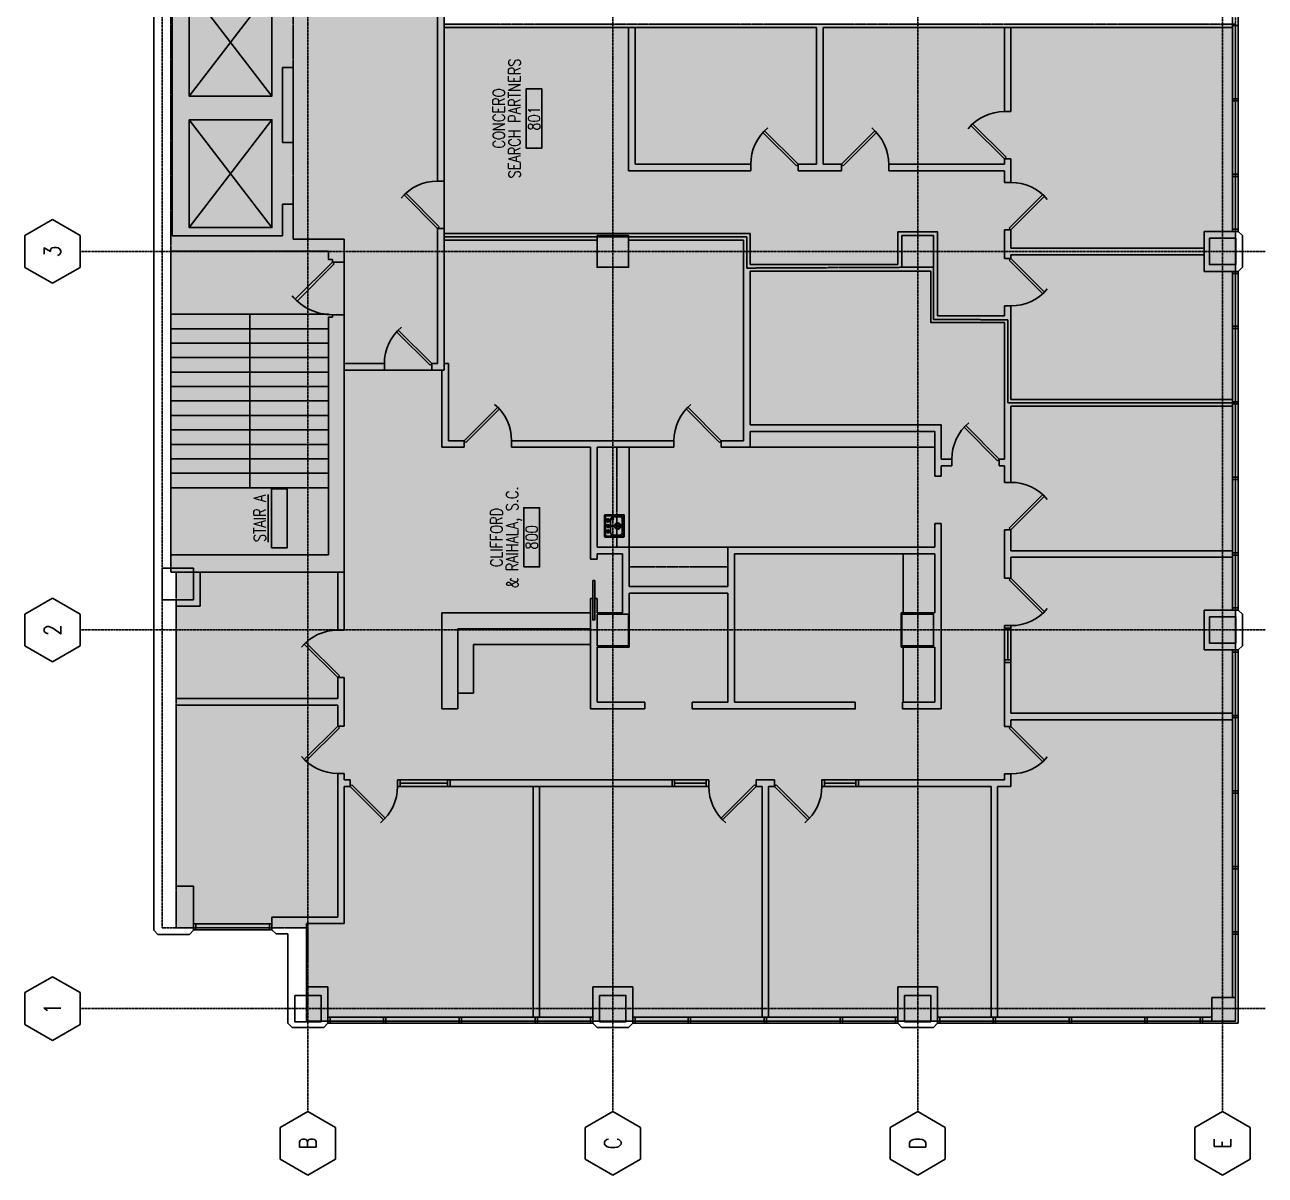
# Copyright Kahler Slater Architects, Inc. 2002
# Model space of a CAD drawing. Header units: inches. Extents: x 1936 to 3005, y 414 to 2048.
# Drawn here: x 1936 to 2880, y 414 to 1289 of the extents above; entities that cross this region are included whole.
import ezdxf
from ezdxf.enums import TextEntityAlignment as Align

# ---------------------------------------------------------------- set-up
doc = ezdxf.new("R2010")
doc.units = ezdxf.units.IN
doc.header["$MEASUREMENT"] = 0
for name, pattern in [('CENTER2', [1.125, 0.75, -0.125, 0.125, -0.125]), ('DASHED2', [0.375, 0.25, -0.125]), ('HIDDEN', [0.375, 0.25, -0.125]), ('HIDDEN2', [0.1875, 0.125, -0.0625])]:
    doc.linetypes.add(name, pattern=pattern)
doc.layers.get('0').update_dxf_attribs({"linetype": 'CONTINUOUS'})
for name, color, linetype in [('2 VERTICAL PENETRATION', 6, 'HIDDEN'), ('2 VERTICAL PENETRATION area', 253, 'HIDDEN'), ('3 SUITE TENANT', 4, 'HIDDEN'), ('3 SUITE TENANT area', 151, 'HIDDEN'), ('3 SUITE TENANT DARK', 4, 'HIDDEN'), ('3 SUITE TENANT DARK area', 150, 'HIDDEN'), ('4 COMMON', 2, 'HIDDEN'), ('4 COMMON area', 51, 'HIDDEN'), ('A-AREA-IDEN', 81, 'CONTINUOUS'), ('A-Area-Spce-Iden', 110, 'CONTINUOUS'), ('A-Area-Spce-Sqft', 81, 'CONTINUOUS'), ('A-door', 111, 'CONTINUOUS'), ('A-FLOR-CASE', 10, 'CONTINUOUS'), ('A-FLOR-CASE-OVHD', 11, 'HIDDEN2'), ('A-Flor-Evtr', 141, 'CONTINUOUS'), ('A-Flor-Pfix', 2, 'CONTINUOUS'), ('A-Flor-Strs', 71, 'CONTINUOUS'), ('A-Glaz', 111, 'CONTINUOUS'), ('A-GLAZ-SILL', 44, 'CONTINUOUS'), ('A-Wall', 130, 'CONTINUOUS'), ('P-Flor-Fixt', 42, 'CONTINUOUS'), ('S-Cols', 122, 'CONTINUOUS'), ('S-GRID', 103, 'CENTER2'), ('Suites', 4, 'CONTINUOUS')]:
    doc.layers.add(name, color=color, linetype=linetype)
doc.styles.get("Standard").update_dxf_attribs({"font": 'romans.shx', "width": 0.8})

# ---------------------------------------------------------------- blocks, each defined once
blk = doc.blocks.new('DR1H45')
for p, q in [((-0.5, 0), (0.207, 0.707)), ((-0.465, -0.035), (0.242, 0.672)), ((0.207, 0.707), (0.242, 0.672)), ((-0.5, 0), (-0.465, -0.035))]:
    blk.add_line(p, q)
blk.add_arc((-0.5, 0), 1, 0, 50.1944)
blk = doc.blocks.new('sgridtagexst')
blk.add_lwpolyline([(-0.1263, 0.2188), (-0.2526, 0), (-0.1263, -0.2188), (0.1263, -0.2188), (0.2526, 0), (0.1263, 0.2188)], close=True)
at = {"width": 0.8}
blk.add_attdef('#', text='', height=0.1313, dxfattribs=at).set_placement((0, 0), align=Align.MIDDLE_CENTER)
blk = doc.blocks.new('FLOR-ROOM-TAG')
at = {"layer": 'A-Area-Spce-Iden'}
blk.add_lwpolyline([(-0.2344, -0.0918), (0.2344, -0.0918), (0.2344, -0.2168), (-0.2344, -0.2168)], close=True, dxfattribs=at)
at = {"width": 0.8}
for tag, p in [('AARMLBL1', (0, 0.125)), ('AARMLBL2', (0, 0))]:
    blk.add_attdef(tag, text='', height=0.0938, dxfattribs=at).set_placement(p, align=Align.MIDDLE_CENTER)
at = {"layer": 'A-Area-Spce-Iden', "width": 0.8}
blk.add_attdef('AARMNUM', text='', height=0.0938, dxfattribs=at).set_placement((0, -0.1543), align=Align.MIDDLE_CENTER)
at = {"layer": 'A-Area-Spce-Sqft', "width": 0.8}
blk.add_attdef('AARMAREA', text='', height=0.0938, dxfattribs=at).set_placement((0, -0.3086), align=Align.MIDDLE_CENTER)
blk = doc.blocks.new('sink')
at = {"layer": 'A-Flor-Pfix'}
for centre, start, end in [((-7.25, -1.25), 90, 180), ((7.25, -1.25), 0, 90)]:
    blk.add_arc(centre, 0.5, start, end, dxfattribs=at)
at = {"layer": 'P-Flor-Fixt'}
for p, q in [((-8, 0), (8, 0)), ((-8.5, -14.43), (-8.5, -0.5)), ((-7.75, -13.68), (-7.75, -1.25)), ((-7.25, -0.75), (7.25, -0.75)), ((-7, -11.43), (-7, -6.5)), ((-4.4, -4.5), (-0.35, -4.5)), ((-0.35, -2.56), (-0.35, -11.04)), ((0.4, -2.56), (0.4, -11.04)), ((0.4, -4.5), (5, -4.5)), ((3.78, -2.56), (3.78, -4.03)), ((3.78, -3.53), (4.65, -3.53)), ((3.78, -4.03), (4.65, -4.03)), ((3.95, -2.21), (3.95, -2.03)), ((3.95, -2.03), (4.48, -2.03)), ((4.4, -4.5), (4.53, -4.5)), ((4.48, -2.03), (4.48, -2.22)), ((4.65, -2.56), (4.65, -4.03)), ((7, -6.5), (7, -11.43)), ((7.75, -1.25), (7.75, -13.68)), ((8.5, -0.5), (8.5, -14.43)), ((8.01, -14.93), (-8.01, -14.93)), ((7.26, -14.18), (-7.26, -14.18)), ((5.01, -13.43), (-5.01, -13.43))]:
    blk.add_line(p, q, dxfattribs=at)
blk.add_circle((-5.41, -6.13), 0.562, dxfattribs=at)
for centre, radius, start, end in [((-8, -0.5), 0.5, 90, 180), ((-5, -6.5), 2, 95.60748, 180), ((-6.66, -4.63), 1.44, 318, 357), ((-4.16, -2.56), 1.25, 274.04912, 180), ((-4.16, -2.56), 1.25, 180, 229.30036), ((-4.16, -2.56), 0.875, 285.19141, 180), ((-4.16, -2.56), 0.875, 180, 218.23153), ((-3.53, -5.75), 1.44, 144, 183), ((-9.66, -1.63), 6, 332, 349), ((0.03, -10), 2.38, 99.08469, 180), ((0.03, -10), 2.38, 180, 80.91525), ((0.03, -10), 1.88, 101.53692, 180), ((0.03, -10), 1.88, 180, 78.463), ((0.03, -2.56), 1.19, 289, 180), ((0.03, -2.56), 1.19, 180, 252), ((0.03, -2.56), 0.562, 0, 180), ((0.03, -2.56), 0.562, 180, 229), ((0.03, -2.56), 0.562, 180, 180.0000027777867), ((0.03, -2.56), 0.375, 0, 180), ((0.03, -2.56), 0.375, 180, 180.0000027777867), ((0.03, -2.56), 0.562, 312, 0), ((4.22, -2.56), 1.19, 291.61896, 180), ((4.22, -2.56), 1.19, 180, 248.38179), ((4.22, -2.56), 0.688, 309.52143, 180), ((4.22, -2.56), 0.688, 180, 230.47887), ((4.22, -2.56), 0.438, 126.7879, 180.13712), ((4.22, -2.56), 0.438, 0.00302, 52.51326), ((5, -6.5), 2, 0, 90), ((8, -0.5), 0.5, 0, 90), ((-8, -14.43), 0.5, 180, 270), ((-7.25, -13.68), 0.5, 180, 270), ((-5, -11.43), 2, 180, 270.41435), ((0.03, -10.25), 0.875, 244.62323, 295.37592), ((5, -11.43), 2, 270.41435, 0), ((7.25, -13.68), 0.5, 270, 0), ((8, -14.43), 0.5, 270, 0)]:
    blk.add_arc(centre, radius, start, end, dxfattribs=at)
for centre, major_axis, ratio, start_param, end_param in [((0.83, -5.83), (0, -7.24), 0.84608, 4.223697, 4.555309), ((-11.05, -1.55), (7.58, 0), 0.813102, -0.575959, -0.488692)]:
    blk.add_ellipse(centre, major_axis=major_axis, ratio=ratio, start_param=start_param, end_param=end_param, dxfattribs=at)

msp = doc.modelspace()

# ---------------------------------------------------------------- hatches: boundary and pattern name
at = {"layer": '2 VERTICAL PENETRATION area', "transparency": 33554495}
h = msp.add_hatch(color=256, dxfattribs=at)
h.dxf.hatch_style = 1
h.paths.add_polyline_path([(2047.44, 1401.46), (2179.44, 1401.46), (2179.44, 1321.71), (2140.44, 1321.71), (2140.44, 1126.46), (2179.44, 1126.46), (2179.44, 872.96), (2047.44, 872.96)])
at = {"layer": '3 SUITE TENANT area', "transparency": 33554495}
h = msp.add_hatch(color=256, dxfattribs=at)
h.dxf.hatch_style = 1
h.paths.add_polyline_path([(2255.44, 1289.91), (2857.51, 1289.91), (2857.51, 1001.91), (2684.26, 1001.91), (2684.26, 1065.03), (2627.89, 1065.41), (2627.76, 1105.1), (2485.76, 1104.44), (2485.76, 1128.1), (2255.44, 1128.1)])
at = {"layer": '3 SUITE TENANT DARK area', "transparency": 33554495}
h = msp.add_hatch(color=256, dxfattribs=at)
h.dxf.hatch_style = 1
h.paths.add_polyline_path([(2255.04, 1127.67), (2485.36, 1127.67), (2485.76, 1104.44), (2627.76, 1105.1), (2627.89, 1065.41), (2684.26, 1065.03), (2683.86, 1001.47), (2857.11, 1001.47), (2857.11, 531.05), (2150.17, 531.05), (2150.17, 602.12), (2051.04, 602.12), (2051.04, 872.53), (2179.04, 872.53), (2179.04, 1026.28), (2255.04, 1026.28)])
at = {"layer": '4 COMMON area', "transparency": 33554495}
h = msp.add_hatch(color=256, dxfattribs=at)
h.dxf.hatch_style = 1
h.paths.add_polyline_path([(2053.94, 1660.46), (2179.44, 1660.46), (2179.44, 1746.46), (2285.94, 1746.46), (2285.94, 1634.46), (2255.44, 1634.46), (2255.44, 1026.71), (2179.44, 1026.71), (2179.44, 1126.46), (2140.44, 1126.46), (2140.44, 1321.71), (2179.44, 1321.71), (2179.44, 1401.46), (2053.94, 1401.46)])

# ---------------------------------------------------------------- linework, layer by layer
at = {"layer": '2 VERTICAL PENETRATION'}
msp.add_lwpolyline([(2047.44, 1401.46), (2179.44, 1401.46), (2179.44, 1321.71), (2140.44, 1321.71), (2140.44, 1126.46), (2179.44, 1126.46), (2179.44, 872.96), (2047.44, 872.96)], close=True, dxfattribs=at)
at = {"layer": '3 SUITE TENANT'}
msp.add_lwpolyline([(2255.44, 1128.1), (2485.76, 1128.1), (2485.76, 1104.44), (2627.76, 1105.1), (2627.89, 1065.41), (2684.26, 1065.03), (2684.26, 1001.91), (2857.51, 1001.91), (2857.51, 531.49), (2150.58, 531.49), (2150.58, 602.55), (2051.44, 602.55), (2051.44, 872.96), (2179.44, 872.96), (2179.44, 1026.71), (2255.44, 1026.71)], close=True, dxfattribs=at)
at = {"layer": '3 SUITE TENANT DARK'}
msp.add_lwpolyline([(2255.44, 1289.91), (2857.51, 1289.91), (2857.51, 1001.91), (2684.26, 1001.91), (2684.26, 1065.03), (2627.89, 1065.41), (2627.76, 1105.1), (2485.76, 1104.44), (2485.76, 1128.1), (2255.44, 1128.1)], close=True, dxfattribs=at)
at = {"layer": '4 COMMON'}
msp.add_lwpolyline([(2053.94, 1660.46), (2179.44, 1660.46), (2179.44, 1746.46), (2285.94, 1746.46), (2285.94, 1634.46), (2255.44, 1634.46), (2255.44, 1026.71), (2179.44, 1026.71), (2179.44, 1126.46), (2140.44, 1126.46), (2140.44, 1321.71), (2179.44, 1321.71), (2179.44, 1401.46), (2053.94, 1401.46)], close=True, dxfattribs=at)
at = {"layer": 'A-door'}
msp.add_lwpolyline([(2368.51, 866.73), (2370.01, 866.73), (2370.01, 836.73), (2368.51, 836.73)], close=True, dxfattribs=at)
at = {"layer": 'A-FLOR-CASE'}
for p, q in [((2396.26, 892.1), (2396.26, 968.1)), ((2604.76, 842.1), (2604.76, 887.1)), ((2366.76, 842.1), (2253.76, 842.1)), ((2253.76, 842.1), (2253.76, 769.1)), ((2265.76, 769.1), (2265.76, 830.1)), ((2265.76, 830.1), (2366.76, 830.1)), ((2277.76, 781.1), (2277.76, 818.1)), ((2277.76, 818.1), (2366.76, 818.1)), ((2604.76, 774.1), (2604.76, 816.1)), ((2253.76, 769.1), (2265.76, 769.1))]:
    msp.add_line(p, q, dxfattribs=at)
for points in [[(2488.26, 968.1), (2628.76, 968.1)], [(2396.26, 892.1), (2471.26, 892.1)], [(2277.76, 781.1), (2265.76, 781.1)]]:
    msp.add_lwpolyline(points, dxfattribs=at)
at = {"layer": 'A-FLOR-CASE-OVHD', "linetype": 'DASHED2'}
for p, q in [((2386.76, 892.1), (2386.76, 968.1)), ((2396.26, 877.1), (2471.26, 877.1))]:
    msp.add_line(p, q, dxfattribs=at)
at = {"layer": 'A-Flor-Evtr'}
for p, q in [((2061.44, 1235.21), (2124.44, 1317.21)), ((2124.44, 1235.21), (2061.44, 1317.21)), ((2124.44, 1135.21), (2061.44, 1217.21)), ((2124.44, 1217.21), (2061.44, 1135.21))]:
    msp.add_line(p, q, dxfattribs=at)
for points in [[(2061.44, 1235.21), (2124.44, 1235.21), (2124.44, 1317.21), (2061.44, 1317.21)], [(2061.44, 1217.21), (2124.44, 1217.21), (2124.44, 1135.21), (2061.44, 1135.21)]]:
    msp.add_lwpolyline(points, close=True, dxfattribs=at)
at = {"layer": 'A-Flor-Strs'}
for p, q in [((2167.44, 1069.3), (2047.51, 1069.3)), ((2107.48, 1069.3), (2107.48, 937.3)), ((2167.44, 1058.3), (2047.51, 1058.3)), ((2167.44, 1047.3), (2047.51, 1047.3)), ((2167.44, 1036.3), (2047.51, 1036.3)), ((2167.44, 1025.3), (2047.51, 1025.3)), ((2167.44, 1014.3), (2047.51, 1014.3)), ((2167.44, 1003.3), (2047.51, 1003.3)), ((2167.44, 992.3), (2047.51, 992.3)), ((2167.44, 981.3), (2047.51, 981.3)), ((2167.44, 970.3), (2047.51, 970.3)), ((2167.44, 959.3), (2047.51, 959.3)), ((2167.44, 948.3), (2047.51, 948.3)), ((2167.44, 937.3), (2047.51, 937.3))]:
    msp.add_line(p, q, dxfattribs=at)
at = {"layer": 'A-Glaz'}
for p, q in [((2859.76, 1289.03), (2855.26, 1289.03)), ((2857.51, 1289.03), (2857.51, 1233.28)), ((2859.76, 1233.28), (2855.26, 1233.28)), ((2859.76, 1231.53), (2855.26, 1231.53)), ((2857.51, 1231.53), (2857.51, 1175.78)), ((2859.76, 1175.78), (2855.26, 1175.78)), ((2859.76, 1174.03), (2855.26, 1174.03)), ((2857.51, 1174.03), (2857.51, 1134.03)), ((2859.76, 1134.03), (2855.26, 1134.03)), ((2859.76, 1100.17), (2855.26, 1100.17)), ((2857.51, 1100.17), (2857.51, 1060.28)), ((2859.76, 1060.28), (2855.26, 1060.28)), ((2859.76, 1058.53), (2855.26, 1058.53)), ((2857.51, 1058.53), (2857.51, 1002.78)), ((2859.76, 1002.78), (2855.26, 1002.78)), ((2859.76, 1001.03), (2855.26, 1001.03)), ((2857.51, 1001.03), (2857.51, 945.28)), ((2859.76, 945.28), (2855.26, 945.28)), ((2859.76, 943.53), (2855.26, 943.53)), ((2857.51, 943.53), (2857.51, 887.78)), ((2859.76, 887.78), (2855.26, 887.78)), ((2859.76, 886.03), (2855.26, 886.03)), ((2857.51, 886.03), (2857.51, 846.03)), ((2859.76, 846.03), (2855.26, 846.03)), ((2684.26, 830.41), (2684.26, 806.41)), ((2859.76, 812.17), (2855.26, 812.17)), ((2857.51, 812.17), (2857.51, 764.16)), ((2859.76, 764.16), (2855.26, 764.16)), ((2859.76, 762.41), (2855.26, 762.41)), ((2857.51, 762.41), (2857.51, 706.66)), ((2257.94, 712.6), (2221.94, 712.6)), ((2454.82, 712.6), (2430.82, 712.6)), ((2544.82, 712.6), (2568.82, 712.6)), ((2859.76, 706.66), (2855.26, 706.66)), ((2859.76, 704.91), (2855.26, 704.91)), ((2857.51, 704.91), (2857.51, 649.16)), ((2859.76, 649.16), (2855.26, 649.16)), ((2859.76, 647.41), (2855.26, 647.41)), ((2857.51, 599.42), (2857.51, 647.41)), ((2066.57, 601.05), (2066.57, 605.55)), ((2122.57, 601.05), (2122.57, 605.55)), ((2066.57, 602.55), (2122.57, 602.55)), ((2859.76, 599.42), (2855.26, 599.42)), ((2859.76, 599.42), (2855.26, 599.42)), ((2859.76, 599.42), (2855.26, 599.42)), ((2859.76, 597.67), (2855.26, 597.67)), ((2859.76, 597.67), (2855.26, 597.67)), ((2857.51, 531.49), (2857.51, 597.67)), ((2857.51, 581.23), (2857.51, 597.67)), ((2168.69, 529.99), (2168.69, 534.49)), ((2168.69, 531.49), (2209.19, 531.49)), ((2209.19, 529.99), (2209.19, 534.49)), ((2210.94, 529.99), (2210.94, 534.49)), ((2210.94, 531.49), (2266.94, 531.49)), ((2266.94, 529.99), (2266.94, 534.49)), ((2268.69, 529.99), (2268.69, 534.49)), ((2268.69, 531.49), (2324.69, 531.49)), ((2324.69, 529.99), (2324.69, 534.49)), ((2326.44, 529.99), (2326.44, 534.49)), ((2326.44, 531.49), (2366.83, 531.49)), ((2366.83, 534.49), (2366.83, 529.99)), ((2400.69, 529.99), (2400.69, 534.49)), ((2400.69, 531.49), (2441.19, 531.49)), ((2441.19, 529.99), (2441.19, 534.49)), ((2442.94, 529.99), (2442.94, 534.49)), ((2442.94, 531.49), (2498.94, 531.49)), ((2498.94, 529.99), (2498.94, 534.49)), ((2500.69, 529.99), (2500.69, 534.49)), ((2500.69, 531.49), (2556.69, 531.49)), ((2556.69, 529.99), (2556.69, 534.49)), ((2558.44, 529.99), (2558.44, 534.49)), ((2558.44, 531.49), (2598.83, 531.49)), ((2598.83, 534.49), (2598.83, 529.99)), ((2632.69, 529.99), (2632.69, 534.49)), ((2632.69, 531.49), (2673.19, 531.49)), ((2673.19, 529.99), (2673.19, 534.49)), ((2674.94, 529.99), (2674.94, 534.49)), ((2674.94, 531.49), (2730.94, 531.49)), ((2730.94, 529.99), (2730.94, 534.49)), ((2732.69, 529.99), (2732.69, 534.49)), ((2732.69, 531.49), (2788.69, 531.49)), ((2788.69, 529.99), (2788.69, 534.49)), ((2788.69, 529.99), (2788.69, 534.49)), ((2790.44, 529.99), (2790.44, 534.49)), ((2790.44, 529.99), (2790.44, 534.49)), ((2790.44, 531.49), (2830.83, 531.49)), ((2830.83, 534.49), (2830.83, 529.99)), ((2832.58, 529.99), (2832.58, 534.49)), ((2832.58, 531.49), (2857.51, 531.49))]:
    msp.add_line(p, q, dxfattribs=at)
for points in [[(2681.76, 832.41), (2686.76, 832.41), (2686.76, 830.41), (2681.76, 830.41)], [(2681.76, 806.41), (2686.76, 806.41), (2686.76, 804.41), (2681.76, 804.41)], [(2221.94, 710.1), (2221.94, 715.1), (2219.94, 715.1), (2219.94, 710.1)], [(2259.94, 710.1), (2259.94, 715.1), (2257.94, 715.1), (2257.94, 710.1)], [(2430.82, 710.1), (2430.82, 715.1), (2428.82, 715.1), (2428.82, 710.1)], [(2456.82, 710.1), (2456.82, 715.1), (2454.82, 715.1), (2454.82, 710.1)], [(2542.82, 710.1), (2542.82, 715.1), (2544.82, 715.1), (2544.82, 710.1)], [(2568.82, 710.1), (2568.82, 715.1), (2570.82, 715.1), (2570.82, 710.1)]]:
    msp.add_lwpolyline(points, close=True, dxfattribs=at)
at = {"layer": 'A-GLAZ-SILL'}
for p, q in [((2855.26, 1132.28), (2855.26, 1389.92)), ((2859.76, 1132.28), (2859.76, 1389.92)), ((2855.26, 844.28), (2855.26, 1101.92)), ((2859.76, 844.28), (2859.76, 1101.92)), ((2681.76, 830.41), (2681.76, 806.41)), ((2686.76, 806.41), (2686.76, 830.41)), ((2855.26, 597.67), (2855.26, 813.92)), ((2859.76, 597.67), (2859.76, 813.92)), ((2221.94, 715.1), (2257.94, 715.1)), ((2257.94, 710.1), (2221.94, 710.1)), ((2430.82, 715.1), (2454.82, 715.1)), ((2454.82, 710.1), (2430.82, 710.1)), ((2568.82, 715.1), (2544.82, 715.1)), ((2544.82, 710.1), (2568.82, 710.1)), ((2064.82, 605.55), (2124.32, 605.55)), ((2064.8, 601.05), (2124.32, 601.05)), ((2855.26, 549.49), (2855.26, 599.42)), ((2859.76, 529.99), (2859.76, 599.42)), ((2166.94, 534.49), (2368.58, 534.49)), ((2166.94, 529.99), (2368.58, 529.99)), ((2398.94, 534.49), (2600.58, 534.49)), ((2398.94, 529.99), (2600.58, 529.99)), ((2630.94, 534.49), (2832.58, 534.49)), ((2630.94, 529.99), (2832.58, 529.99)), ((2788.69, 534.49), (2839.51, 534.49)), ((2788.69, 529.99), (2859.76, 529.99))]:
    msp.add_line(p, q, dxfattribs=at)
at = {"layer": 'A-Wall'}
for p, q in [((2034.44, 600.7), (2034.44, 1920.68)), ((2250.44, 1170.6), (2250.44, 1359.91)), ((2048.44, 1323.46), (2048.44, 1128.96)), ((2255.44, 1170.6), (2255.44, 1287.41)), ((2132.44, 1256.96), (2132.44, 1199.96)), ((2132.44, 1256.96), (2140.44, 1256.96)), ((2140.44, 1256.96), (2140.44, 1199.96)), ((2132.44, 1199.96), (2140.44, 1199.96)), ((2250.44, 1170.6), (2255.44, 1170.6)), ((2132.44, 1152.96), (2132.44, 1128.96)), ((2132.44, 1152.96), (2140.44, 1152.96)), ((2140.44, 1152.96), (2140.44, 1126.46)), ((2250.44, 1120.6), (2250.44, 1134.6)), ((2250.44, 1134.6), (2255.44, 1134.6)), ((2255.44, 1130.6), (2255.44, 1134.6)), ((2048.44, 1128.96), (2132.44, 1128.96)), ((2140.44, 1126.46), (2179.44, 1126.46)), ((2179.44, 1126.46), (2179.44, 1108.96)), ((2250.44, 1128.1), (2250.44, 1031.71)), ((2255.44, 1120.6), (2255.44, 1125.6)), ((2833.76, 1132.28), (2833.76, 1101.92)), ((2859.76, 1132.28), (2833.76, 1132.28)), ((2862.94, 1129.1), (2859.76, 1132.28)), ((2862.94, 1129.1), (2862.94, 1105.1)), ((2047.44, 1117.21), (2047.44, 886.21)), ((2167.44, 1117.21), (2047.44, 1117.21)), ((2167.44, 1117.21), (2167.44, 1110.96)), ((2255.44, 1120.6), (2255.44, 1031.71)), ((2167.44, 1110.96), (2170.44, 1110.96)), ((2170.44, 1108.96), (2170.44, 1110.96)), ((2179.44, 1108.96), (2170.44, 1108.96)), ((2862.94, 1105.1), (2859.76, 1101.92)), ((2859.76, 1101.92), (2833.76, 1101.92)), ((2167.44, 1066.96), (2167.44, 886.21)), ((2167.44, 1066.96), (2170.44, 1066.96)), ((2179.44, 1068.96), (2170.44, 1068.96)), ((2170.44, 1068.96), (2170.44, 1066.96)), ((2179.44, 1068.96), (2179.44, 872.96)), ((2179.44, 1031.71), (2209.94, 1031.71)), ((2209.94, 1031.71), (2209.94, 1026.71)), ((2245.94, 1031.71), (2245.94, 1026.71)), ((2245.94, 1031.71), (2250.44, 1031.71)), ((2255.44, 1031.71), (2258.76, 1031.71)), ((2179.44, 1026.71), (2209.94, 1026.71)), ((2245.94, 1026.71), (2253.76, 1026.71)), ((2628.76, 910.1), (2633.76, 910.1)), ((2047.44, 886.21), (2167.44, 886.21)), ((2179.44, 872.96), (2069.76, 872.96)), ((2069.76, 872.96), (2069.76, 847.1)), ((2051.44, 847.1), (2051.44, 776.98)), ((2051.44, 847.1), (2069.76, 847.1)), ((2833.76, 844.28), (2833.76, 813.92)), ((2859.76, 844.28), (2833.76, 844.28)), ((2862.94, 841.1), (2859.76, 844.28)), ((2862.94, 841.1), (2862.94, 817.1)), ((2859.76, 813.92), (2833.76, 813.92)), ((2862.94, 817.1), (2859.76, 813.92)), ((2681.76, 804.41), (2686.76, 804.41)), ((2051.44, 771.98), (2051.44, 634.3)), ((2570.82, 710.1), (2570.82, 715.1)), ((2064.8, 634.3), (2051.44, 634.3)), ((2064.8, 634.3), (2064.8, 600.7)), ((2124.32, 601.05), (2124.32, 610.71)), ((2150.58, 605.71), (2150.58, 557.74)), ((2037.62, 597.52), (2034.44, 600.7)), ((2037.62, 597.52), (2061.62, 597.52)), ((2061.62, 597.52), (2064.8, 600.7)), ((2127.51, 597.87), (2124.32, 601.05)), ((2127.51, 597.87), (2136.58, 597.87)), ((2136.58, 597.87), (2136.58, 529.99)), ((2166.94, 557.74), (2150.58, 557.74)), ((2166.94, 557.74), (2166.94, 529.99)), ((2368.58, 557.74), (2368.58, 529.99)), ((2398.94, 557.74), (2368.58, 557.74)), ((2398.94, 557.74), (2398.94, 529.99)), ((2600.58, 529.99), (2600.58, 557.74)), ((2630.94, 557.74), (2600.58, 557.74)), ((2630.94, 529.99), (2630.94, 557.74)), ((2139.76, 526.8), (2136.58, 529.99)), ((2163.76, 526.8), (2166.94, 529.99)), ((2166.94, 529.99), (2166.94, 534.49)), ((2371.76, 526.8), (2368.58, 529.99)), ((2395.76, 526.8), (2398.94, 529.99)), ((2398.94, 529.99), (2398.94, 534.49)), ((2603.76, 526.8), (2600.58, 529.99)), ((2627.76, 526.8), (2630.94, 529.99)), ((2630.94, 529.99), (2630.94, 534.49)), ((2139.76, 526.8), (2163.76, 526.8)), ((2371.76, 526.8), (2395.76, 526.8)), ((2627.76, 526.8), (2603.76, 526.8))]:
    msp.add_line(p, q, dxfattribs=at)
at = {"layer": 'S-Cols'}
for p, q in [((2040.76, 876.1), (2064.76, 876.1)), ((2040.76, 876.1), (2040.76, 852.1)), ((2064.76, 876.1), (2064.76, 852.1)), ((2040.76, 852.1), (2064.76, 852.1))]:
    msp.add_line(p, q, dxfattribs=at)
for points in [[(2371.76, 1129.1), (2395.76, 1129.1), (2395.76, 1105.1), (2371.76, 1105.1)], [(2603.76, 1129.1), (2627.76, 1129.1), (2627.76, 1105.1), (2603.76, 1105.1)], [(2837.76, 1127.1), (2857.76, 1127.1), (2857.76, 1107.1), (2837.76, 1107.1)], [(2371.76, 841.1), (2395.76, 841.1), (2395.76, 817.1), (2371.76, 817.1)], [(2603.76, 841.1), (2627.76, 841.1), (2627.76, 817.1), (2603.76, 817.1)], [(2837.76, 839.1), (2857.76, 839.1), (2857.76, 819.1), (2837.76, 819.1)], [(2141.76, 551.1), (2161.76, 551.1), (2161.76, 531.1), (2141.76, 531.1)], [(2373.76, 551.1), (2393.76, 551.1), (2393.76, 531.1), (2373.76, 531.1)], [(2605.76, 551.1), (2625.76, 551.1), (2625.76, 531.1), (2605.76, 531.1)], [(2839.51, 549.49), (2857.51, 549.49), (2857.51, 531.49), (2839.51, 531.49)]]:
    msp.add_lwpolyline(points, close=True, dxfattribs=at)
at = {"layer": 'S-GRID'}
for p, q in [((2151.76, 462.85), (2151.76, 2048.32)), ((2383.76, 462.85), (2383.76, 2048.32)), ((2615.76, 462.85), (2615.76, 2048.32)), ((2847.76, 462.85), (2847.76, 2048.32)), ((1978.34, 1117.1), (2880.2, 1117.1)), ((1978.34, 829.1), (2880.2, 829.1)), ((1978.34, 541.1), (2880.2, 541.1))]:
    msp.add_line(p, q, dxfattribs=at)
msp.add_lwpolyline([(2857.51, 1117.1), (2857.51, 1117.1), (2857.51, 531.49), (2383.76, 531.49), (2151.76, 531.49), (2151.76, 576.96), (2151.76, 602.55), (2040.94, 602.55), (2040.94, 1919.34), (2143.26, 1919.34), (2143.26, 1990.71), (2615.76, 1990.71), (2615.76, 1990.71), (2857.51, 1990.71), (2857.51, 1388.17), (2857.51, 1388.17), (2857.51, 1117.1), (2857.51, 1117.1)], close=True, dxfattribs=at)
at = {"layer": 'Suites'}
for p, q in [((2255.44, 1287.41), (2538.76, 1287.41)), ((2395.76, 1178.41), (2395.76, 1287.41)), ((2400.76, 1183.41), (2400.76, 1287.41)), ((2538.76, 1183.41), (2538.76, 1287.41)), ((2543.76, 1183.41), (2543.76, 1287.41)), ((2543.76, 1287.41), (2855.26, 1287.41)), ((2681.76, 1223.41), (2681.76, 1287.41)), ((2686.76, 1223.41), (2686.76, 1287.41)), ((2681.76, 1223.41), (2686.76, 1223.41)), ((2400.76, 1183.41), (2488.76, 1183.41)), ((2488.76, 1178.41), (2488.76, 1183.41)), ((2524.76, 1178.41), (2524.76, 1183.41)), ((2524.76, 1183.41), (2538.76, 1183.41)), ((2543.76, 1183.41), (2557.76, 1183.41)), ((2557.76, 1178.41), (2557.76, 1183.41)), ((2593.76, 1178.41), (2593.76, 1183.41)), ((2593.76, 1183.41), (2681.76, 1183.41)), ((2681.76, 1187.41), (2686.76, 1187.41)), ((2681.76, 1183.41), (2681.76, 1187.41)), ((2686.76, 1169.6), (2686.76, 1187.41)), ((2395.76, 1178.41), (2488.76, 1178.41)), ((2524.76, 1178.41), (2557.76, 1178.41)), ((2593.76, 1178.41), (2681.76, 1178.41)), ((2681.76, 1169.6), (2681.76, 1178.41)), ((2686.76, 1169.6), (2681.76, 1169.6)), ((2686.76, 1133.6), (2681.76, 1133.6)), ((2681.76, 1111.6), (2681.76, 1133.6)), ((2686.76, 1119.6), (2686.76, 1133.6)), ((2255.44, 1130.6), (2488.26, 1130.6)), ((2255.44, 1125.6), (2371.76, 1125.6)), ((2395.76, 1125.6), (2483.26, 1125.6)), ((2483.26, 973.1), (2483.26, 1125.6)), ((2488.26, 1130.6), (2488.26, 1107.1)), ((2833.76, 1119.6), (2686.76, 1119.6)), ((2833.76, 1114.6), (2686.76, 1114.6)), ((2686.76, 1111.6), (2686.76, 1114.6)), ((2600.76, 1107.1), (2488.26, 1107.1)), ((2686.76, 1111.6), (2681.76, 1111.6)), ((2625.76, 1102.1), (2488.26, 1102.1)), ((2488.26, 1102.1), (2488.26, 985.1)), ((2630.76, 1068.1), (2681.76, 1068.1)), ((2686.76, 1075.6), (2681.76, 1075.6)), ((2681.76, 1068.1), (2681.76, 1075.6)), ((2686.76, 1004.41), (2686.76, 1075.6)), ((2633.76, 1063.1), (2641.76, 1063.1)), ((2681.76, 959.1), (2681.76, 1063.1)), ((2258.76, 1031.71), (2258.76, 973.1)), ((2253.76, 1026.71), (2253.76, 968.1)), ((2686.76, 1004.41), (2855.26, 1004.41)), ((2686.76, 999.41), (2855.26, 999.41)), ((2686.76, 941.41), (2686.76, 999.41)), ((2258.76, 973.1), (2270.76, 973.1)), ((2270.76, 968.1), (2270.76, 973.1)), ((2306.76, 968.1), (2306.76, 973.1)), ((2306.76, 973.1), (2430.26, 973.1)), ((2430.26, 968.1), (2430.26, 973.1)), ((2466.26, 968.1), (2466.26, 973.1)), ((2466.26, 973.1), (2483.26, 973.1)), ((2488.26, 968.1), (2488.26, 980.1)), ((2253.76, 968.1), (2270.76, 968.1)), ((2306.76, 968.1), (2366.76, 968.1)), ((2366.76, 883.1), (2366.76, 968.1)), ((2371.76, 968.1), (2430.26, 968.1)), ((2371.76, 892.1), (2371.76, 968.1)), ((2466.26, 968.1), (2488.26, 968.1)), ((2628.76, 946.1), (2628.76, 959.1)), ((2633.76, 959.1), (2641.76, 959.1)), ((2633.76, 954.1), (2641.76, 954.1)), ((2633.76, 946.1), (2633.76, 954.1)), ((2641.76, 954.1), (2641.76, 959.1)), ((2677.76, 954.1), (2677.76, 959.1)), ((2677.76, 959.1), (2681.76, 959.1)), ((2677.76, 954.1), (2681.76, 954.1)), ((2681.76, 941.41), (2681.76, 954.1)), ((2628.76, 946.1), (2633.76, 946.1)), ((2681.76, 941.41), (2686.76, 941.41)), ((2628.76, 892.1), (2628.76, 910.1)), ((2633.76, 769.1), (2633.76, 910.1)), ((2681.76, 905.41), (2686.76, 905.41)), ((2681.76, 868.41), (2681.76, 905.41)), ((2686.76, 889.41), (2686.76, 905.41)), ((2396.26, 892.1), (2371.76, 892.1)), ((2396.26, 862.1), (2396.26, 892.1)), ((2471.26, 892.1), (2628.76, 892.1)), ((2471.26, 862.1), (2471.26, 892.1)), ((2686.76, 889.41), (2855.26, 889.41)), ((2371.76, 883.1), (2366.76, 883.1)), ((2391.26, 887.1), (2371.76, 887.1)), ((2371.76, 883.1), (2371.76, 887.1)), ((2391.26, 842.1), (2391.26, 887.1)), ((2476.26, 887.1), (2628.76, 887.1)), ((2628.76, 842.1), (2628.76, 887.1)), ((2686.76, 884.41), (2855.26, 884.41)), ((2686.76, 868.41), (2686.76, 884.41)), ((2174.44, 872.96), (2174.44, 828.98)), ((2179.44, 872.96), (2179.44, 828.98)), ((2681.76, 868.41), (2686.76, 868.41)), ((2396.26, 862.1), (2471.26, 862.1)), ((2366.76, 769.1), (2366.76, 853.1)), ((2368.01, 853.1), (2366.76, 853.1)), ((2371.76, 853.1), (2370.51, 853.1)), ((2371.76, 842.1), (2371.76, 853.1)), ((2396.26, 857.1), (2471.26, 857.1)), ((2396.26, 857.1), (2396.26, 816.1)), ((2391.26, 842.1), (2371.76, 842.1)), ((2603.26, 842.1), (2628.76, 842.1)), ((2603.26, 842.1), (2603.26, 816.1)), ((2179.44, 828.98), (2174.44, 828.98)), ((2371.76, 774.1), (2371.76, 816.1)), ((2396.26, 816.1), (2371.76, 816.1)), ((2603.26, 816.1), (2628.76, 816.1)), ((2628.76, 774.1), (2628.76, 816.1)), ((2681.76, 755.6), (2681.76, 804.41)), ((2686.76, 765.78), (2686.76, 804.41)), ((2179.44, 792.98), (2174.44, 792.98)), ((2174.44, 792.98), (2174.44, 776.98)), ((2179.44, 792.98), (2179.44, 755.98)), ((2051.44, 776.98), (2174.44, 776.98)), ((2371.76, 774.1), (2408.26, 774.1)), ((2628.76, 774.1), (2604.26, 774.1)), ((2051.44, 771.98), (2174.44, 771.98)), ((2174.44, 771.98), (2174.44, 755.98)), ((2366.76, 769.1), (2366.76, 772.6)), ((2366.76, 769.1), (2408.26, 769.1)), ((2633.76, 769.1), (2604.26, 769.1)), ((2686.76, 765.78), (2855.26, 765.78)), ((2179.44, 755.98), (2174.44, 755.98)), ((2681.76, 755.6), (2686.76, 755.6)), ((2686.76, 760.78), (2855.26, 760.78)), ((2686.76, 755.6), (2686.76, 760.78)), ((2179.44, 719.98), (2174.44, 719.98)), ((2174.44, 719.98), (2174.44, 610.71)), ((2179.44, 719.98), (2179.44, 715.1)), ((2681.76, 715.1), (2681.76, 719.6)), ((2681.76, 719.6), (2686.76, 719.6)), ((2686.76, 710.1), (2686.76, 719.6)), ((2179.44, 715.1), (2183.94, 715.1)), ((2179.44, 710.1), (2183.94, 710.1)), ((2179.44, 710.1), (2179.44, 605.71)), ((2183.94, 715.1), (2183.94, 710.1)), ((2259.94, 715.1), (2430.82, 715.1)), ((2259.94, 710.1), (2430.82, 710.1)), ((2323.07, 710.1), (2323.07, 534.49)), ((2328.07, 710.1), (2328.07, 534.49)), ((2492.82, 715.1), (2492.82, 710.1)), ((2492.82, 715.1), (2506.82, 715.1)), ((2492.82, 710.1), (2497.32, 710.1)), ((2497.32, 710.1), (2497.32, 534.49)), ((2502.32, 710.1), (2502.32, 534.49)), ((2502.32, 710.1), (2506.82, 710.1)), ((2506.82, 715.1), (2506.82, 710.1)), ((2570.82, 715.1), (2570.82, 710.1)), ((2570.82, 715.1), (2681.76, 715.1)), ((2570.82, 710.1), (2671.57, 710.1)), ((2671.57, 710.1), (2671.57, 534.49)), ((2676.57, 710.1), (2676.57, 534.49)), ((2676.57, 710.1), (2686.76, 710.1)), ((2174.44, 610.71), (2124.32, 610.71)), ((2179.44, 605.71), (2150.58, 605.71))]:
    msp.add_line(p, q, dxfattribs=at)
for points in [[(2600.76, 1107.1), (2600.76, 1132.1), (2630.76, 1132.1), (2630.76, 1068.1)], [(2625.76, 1102.1), (2625.76, 1063.1), (2681.76, 1063.1)], [(2633.76, 959.1), (2633.76, 985.1), (2488.26, 985.1)], [(2628.76, 959.1), (2628.76, 980.1), (2488.26, 980.1)], [(2476.26, 887.1), (2476.26, 774.1)], [(2476.26, 769.1), (2444.26, 769.1), (2444.26, 774.1), (2471.26, 774.1), (2471.26, 857.1)], [(2408.26, 769.1), (2408.26, 774.1)], [(2476.26, 769.1), (2476.26, 769.1), (2568.26, 769.1), (2568.26, 774.1), (2476.26, 774.1)], [(2568.26, 769.1), (2568.26, 774.1)], [(2604.26, 769.1), (2604.26, 774.1)]]:
    msp.add_lwpolyline(points, dxfattribs=at)

# ---------------------------------------------------------------- block references
at = {"layer": 'A-AREA-IDEN', "xscale": 96, "yscale": 96, "zscale": 96, "rotation": 90}
for p, values in [((2309.02, 1218.25), {'AARMLBL1': 'CONCERO', 'AARMLBL2': 'SEARCH PARTNERS', 'AARMNUM': '801'}), ((2115.15, 914.08), {'AARMLBL2': '%%USTAIR A'}), ((2307.23, 899.54), {'AARMLBL1': 'CLIFFORD', 'AARMLBL2': '& RAIHALA, S.C.', 'AARMNUM': '800'})]:
    msp.add_blockref('FLOR-ROOM-TAG', p, dxfattribs=at).add_auto_attribs(values)
at = {"layer": 'A-door'}
for p, xscale, yscale, zscale, rotation in [((2681.76, 1205.41), 36, 36, 0.001, 90), ((2250.44, 1152.6), 36, 36, 0.001, 90), ((2686.76, 1151.6), -36, 36, 0.001, 270), ((2170.44, 1088.96), -40, 40, 0.001111111111111111, 90), ((2686.76, 1093.6), 36, 36, 0.001, 270), ((2686.76, 923.41), -36, 36, 0.001, 270), ((2686.76, 850.41), 36, 36, 0.001, 270), ((2174.44, 810.98), 36, 36, 0.001, 90), ((2174.44, 737.98), -36, 36, 0.001, 90), ((2686.76, 737.6), 36, 36, 0.001, 270), ((2201.94, 710.1), -36, 36, 0.001, 180), ((2474.82, 710.1), 36, 36, 0.001, 180), ((2524.82, 710.1), -36, 36, 0.001, 180)]:
    msp.add_blockref('DR1H45', p, dxfattribs=dict(at, xscale=xscale, yscale=yscale, zscale=zscale, rotation=rotation))
at = {"layer": 'A-door', "yscale": 36, "zscale": 0.001}
for p, xscale in [((2506.76, 1183.41), -36), ((2575.76, 1183.41), 36), ((2227.94, 1031.71), -36), ((2288.76, 973.1), 36), ((2448.26, 973.1), -36), ((2659.76, 959.1), -36)]:
    msp.add_blockref('DR1H45', p, dxfattribs=dict(at, xscale=xscale))
at = {"layer": 'P-Flor-Fixt', "xscale": -1, "rotation": 89.99999999708184}
msp.add_blockref('sink', (2377.54, 908.26), dxfattribs=at)
at = {"layer": 'S-GRID', "xscale": 96, "yscale": 96, "zscale": 96, "rotation": 90}
for p, values in [((1957.34, 1117.1), {'#': '3'}), ((1957.34, 829.1), {'#': '2'}), ((1957.34, 541.1), {'#': '1'}), ((2151.76, 438.6), {'#': 'B'}), ((2383.76, 438.6), {'#': 'C'}), ((2615.76, 438.6), {'#': 'D'}), ((2847.76, 438.6), {'#': 'E'})]:
    msp.add_blockref('sgridtagexst', p, dxfattribs=at).add_auto_attribs(values)

doc.saveas('drawing.dxf')
